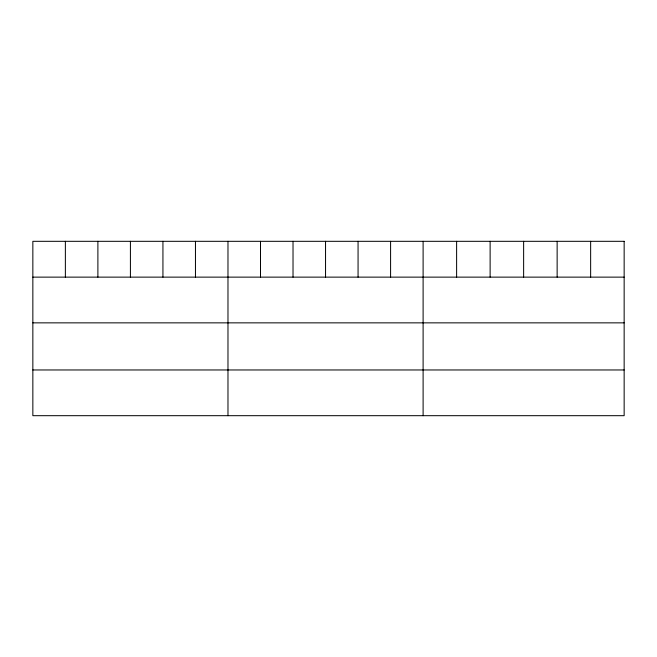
<?xml version="1.0" encoding="UTF-8"?>
<svg xmlns="http://www.w3.org/2000/svg" width="657" height="657" viewBox="0 0 657 657"><rect width="100%" height="100%" fill="white"/><g stroke="black" fill="none" stroke-linecap="round" stroke-linejoin="round"><path stroke-width="0.99" d="M32.85 277.131L624.15 277.131M32.85 322.858L624.15 322.858M32.85 369.965L624.15 369.965M590.643 241.316L590.643 277.131M557.136 241.316L557.136 277.131M523.629 241.316L523.629 277.131M490.122 241.316L490.122 277.131M456.615 241.316L456.615 277.131M423.108 241.316L423.108 415.684M390.587 241.316L390.587 277.131M358.065 241.316L358.065 277.131M325.543 241.316L325.543 277.131M293.022 241.316L293.022 277.131M260.5 241.316L260.5 277.131M227.979 241.316L227.979 415.684M195.458 241.316L195.458 277.131M162.936 241.316L162.936 277.131M130.415 241.316L130.415 277.131M97.893 241.316L97.893 277.131M65.371 241.316L65.371 277.131M624.15 241.316L32.85 241.316L32.85 415.684L624.15 415.684L624.15 241.316"/></g></svg>
